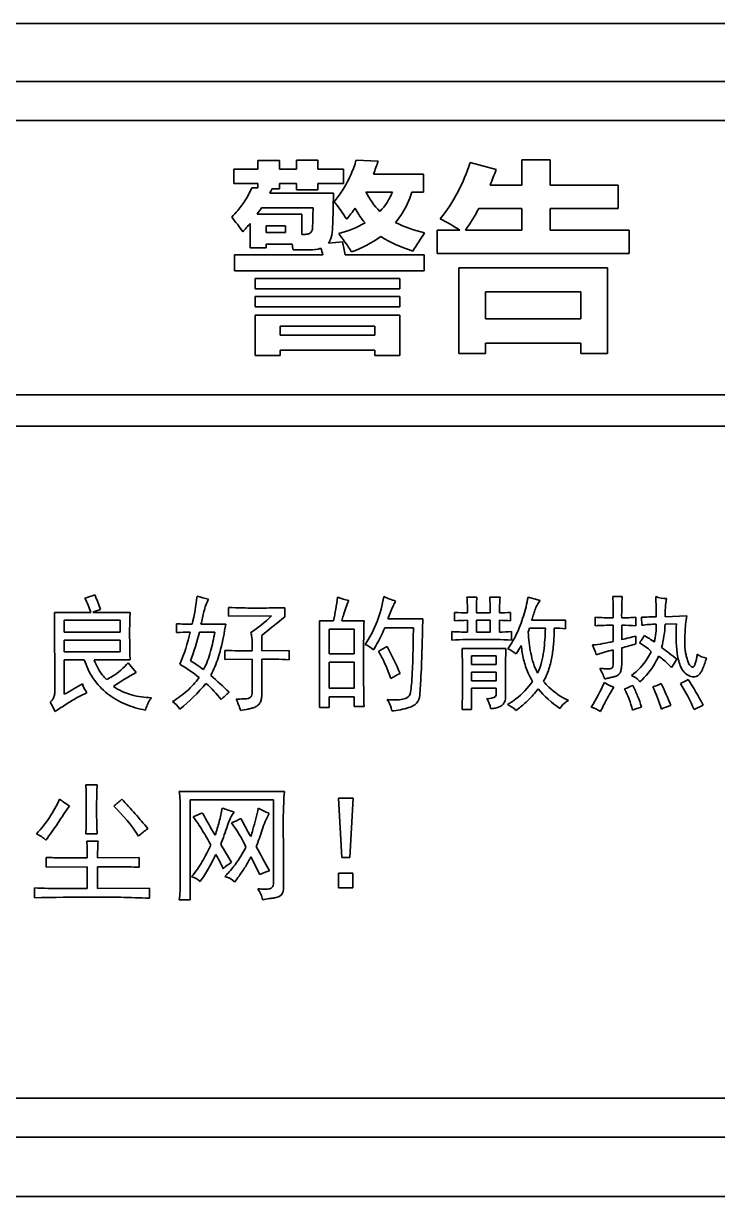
# Model space of a CAD drawing. Header units: millimetres. Extents: x 32496 to 166256, y 3504 to 23939.
# Drawn here: x 41597.87 to 41615.6, y 11585.08 to 11615.08 of the extents above; entities that cross this region are included whole.
import ezdxf

# ---------------------------------------------------------------- set-up
doc = ezdxf.new("R2010")
doc.units = ezdxf.units.MM
doc.layers.get('0').update_dxf_attribs({"lineweight": 35})

msp = doc.modelspace()

# ---------------------------------------------------------------- linework, layer by layer
at = {"linetype": 'Continuous'}
for p, q in [((41556.14, 11615.075), (41638.14, 11615.075)), ((41556.069, 11613.593), (41638.21, 11613.593)), ((41638.21, 11612.593), (41556.069, 11612.593)), ((41603.861, 11611.345), (41603.861, 11611.575)), ((41603.861, 11611.575), (41604.412, 11611.575)), ((41604.412, 11611.575), (41604.412, 11611.345)), ((41604.843, 11611.345), (41604.843, 11611.581)), ((41604.843, 11611.581), (41605.394, 11611.581)), ((41605.394, 11611.581), (41605.394, 11611.345)), ((41606.371, 11611.581), (41606.931, 11611.556)), ((41609.283, 11611.516), (41609.949, 11611.34)), ((41610.605, 11610.944), (41610.605, 11611.586)), ((41610.605, 11611.586), (41611.326, 11611.586)), ((41611.326, 11611.586), (41611.326, 11610.944)), ((41603.24, 11610.985), (41603.24, 11611.345)), ((41603.24, 11611.345), (41603.861, 11611.345)), ((41604.412, 11611.345), (41604.843, 11611.345)), ((41605.394, 11611.345), (41606.045, 11611.345)), ((41606.045, 11611.345), (41606.045, 11610.985)), ((41606.812, 11611.225), (41608.089, 11611.225)), ((41608.089, 11611.225), (41608.089, 11610.764)), ((41603.861, 11610.985), (41603.24, 11610.985)), ((41603.861, 11610.869), (41603.861, 11610.985)), ((41604.412, 11610.985), (41604.412, 11610.844)), ((41604.843, 11610.985), (41604.412, 11610.985)), ((41604.843, 11610.824), (41604.843, 11610.985)), ((41605.394, 11610.985), (41605.394, 11610.824)), ((41606.045, 11610.985), (41605.394, 11610.985)), ((41609.793, 11610.944), (41610.605, 11610.944)), ((41611.326, 11610.944), (41613.064, 11610.944)), ((41613.064, 11610.944), (41613.064, 11610.343)), ((41603.706, 11610.869), (41603.861, 11610.869)), ((41604.161, 11610.734), (41605.789, 11610.734)), ((41604.412, 11610.844), (41604.217, 11610.844)), ((41605.394, 11610.824), (41604.843, 11610.824)), ((41607.297, 11610.764), (41606.621, 11610.764)), ((41608.089, 11610.764), (41607.793, 11610.764)), ((41605.268, 11610.363), (41603.951, 11610.363)), ((41610.605, 11610.343), (41609.505, 11610.343)), ((41610.605, 11609.792), (41610.605, 11610.343)), ((41611.326, 11610.343), (41611.326, 11609.792)), ((41613.064, 11610.343), (41611.326, 11610.343)), ((41603.841, 11610.198), (41604.978, 11610.198)), ((41604.978, 11610.198), (41604.978, 11609.682)), ((41603.66, 11609.341), (41603.66, 11609.962)), ((41604.071, 11609.902), (41604.071, 11609.727)), ((41604.567, 11609.902), (41604.071, 11609.902)), ((41604.071, 11609.727), (41604.567, 11609.727)), ((41604.567, 11609.727), (41604.567, 11609.902)), ((41608.436, 11609.191), (41608.436, 11609.792)), ((41608.436, 11609.792), (41609.017, 11609.792)), ((41609.162, 11609.792), (41610.605, 11609.792)), ((41611.326, 11609.792), (41613.346, 11609.792)), ((41613.346, 11609.792), (41613.346, 11609.191)), ((41604.071, 11609.431), (41604.071, 11609.341)), ((41604.732, 11609.431), (41604.071, 11609.431)), ((41605.664, 11609.461), (41606.02, 11609.492)), ((41603.264, 11608.75), (41603.264, 11609.161)), ((41603.264, 11609.161), (41605.519, 11609.161)), ((41604.071, 11609.341), (41603.66, 11609.341)), ((41605.179, 11609.286), (41604.762, 11609.286)), ((41606.09, 11609.161), (41608.104, 11609.161)), ((41608.104, 11609.161), (41608.104, 11608.75)), ((41613.346, 11609.191), (41608.436, 11609.191)), ((41608.992, 11606.631), (41608.992, 11608.83)), ((41608.992, 11608.83), (41612.789, 11608.83)), ((41612.789, 11608.83), (41612.789, 11606.631)), ((41608.104, 11608.75), (41603.264, 11608.75)), ((41603.791, 11608.289), (41603.791, 11608.55)), ((41603.791, 11608.55), (41607.488, 11608.55)), ((41607.488, 11608.55), (41607.488, 11608.289)), ((41607.488, 11608.289), (41603.791, 11608.289)), ((41609.674, 11608.209), (41609.674, 11607.518)), ((41612.108, 11608.209), (41609.674, 11608.209)), ((41612.108, 11607.518), (41612.108, 11608.209)), ((41603.791, 11607.828), (41603.791, 11608.089)), ((41603.791, 11608.089), (41607.488, 11608.089)), ((41607.488, 11608.089), (41607.488, 11607.828)), ((41607.488, 11607.828), (41603.791, 11607.828)), ((41603.791, 11606.586), (41603.791, 11607.618)), ((41603.791, 11607.618), (41607.488, 11607.618)), ((41607.488, 11607.618), (41607.488, 11606.586)), ((41604.432, 11607.337), (41604.432, 11607.107)), ((41606.847, 11607.337), (41604.432, 11607.337)), ((41606.847, 11607.107), (41606.847, 11607.337)), ((41609.674, 11607.518), (41612.108, 11607.518)), ((41604.432, 11607.107), (41606.847, 11607.107)), ((41604.432, 11606.717), (41604.432, 11606.586)), ((41606.847, 11606.717), (41604.432, 11606.717)), ((41606.847, 11606.586), (41606.847, 11606.717)), ((41609.674, 11606.896), (41609.674, 11606.631)), ((41612.108, 11606.896), (41609.674, 11606.896)), ((41612.108, 11606.631), (41612.108, 11606.896)), ((41604.432, 11606.586), (41603.791, 11606.586)), ((41607.488, 11606.586), (41606.847, 11606.586)), ((41609.674, 11606.631), (41608.992, 11606.631)), ((41612.789, 11606.631), (41612.108, 11606.631)), ((41581.501, 11605.578), (41638.64, 11605.578)), ((41638.64, 11604.778), (41581.501, 11604.778)), ((41609.202, 11600.405), (41609.454, 11600.405)), ((41609.782, 11600.405), (41610.047, 11600.405)), ((41610.765, 11600.405), (41611.068, 11600.316)), ((41612.928, 11600.417), (41613.168, 11600.417)), ((41603.111, 11599.919), (41603.111, 11600.14)), ((41604.548, 11600.128), (41604.548, 11599.901)), ((41598.667, 11597.947), (41598.66, 11600.014)), ((41598.66, 11600.014), (41599.587, 11600.014)), ((41598.906, 11599.812), (41598.906, 11599.51)), ((41600.343, 11599.812), (41598.906, 11599.812)), ((41599.637, 11600.014), (41600.595, 11600.014)), ((41600.343, 11599.51), (41600.343, 11599.812)), ((41604.208, 11599.926), (41603.111, 11599.919)), ((41607.178, 11599.85), (41608.072, 11599.85)), ((41608.887, 11599.799), (41608.887, 11600.014)), ((41609.215, 11599.51), (41609.215, 11599.812)), ((41609.442, 11600.001), (41609.795, 11600.001)), ((41609.442, 11599.812), (41609.442, 11599.51)), ((41609.795, 11599.812), (41609.442, 11599.812)), ((41609.795, 11599.51), (41609.795, 11599.812)), ((41610.034, 11599.812), (41610.034, 11599.51)), ((41610.311, 11600.014), (41610.311, 11599.799)), ((41610.853, 11599.812), (41611.723, 11599.819)), ((41611.723, 11599.819), (41611.723, 11599.598)), ((41612.474, 11599.674), (41612.474, 11599.888)), ((41613.521, 11599.888), (41613.521, 11599.674)), ((41613.672, 11599.686), (41613.659, 11599.888)), ((41614.264, 11599.901), (41614.819, 11599.926)), ((41598.906, 11599.51), (41600.343, 11599.51)), ((41601.775, 11599.497), (41601.775, 11599.724)), ((41602.758, 11599.51), (41602.368, 11599.51)), ((41602.405, 11599.711), (41603.036, 11599.711)), ((41605.431, 11597.581), (41605.431, 11599.799)), ((41605.431, 11599.799), (41605.791, 11599.799)), ((41605.678, 11599.585), (41605.678, 11598.955)), ((41606.321, 11599.585), (41605.678, 11599.585)), ((41606.006, 11599.799), (41606.572, 11599.799)), ((41606.321, 11598.955), (41606.321, 11599.585)), ((41607.833, 11599.623), (41607.102, 11599.623)), ((41608.811, 11599.308), (41608.811, 11599.523)), ((41609.442, 11599.51), (41609.795, 11599.51)), ((41610.337, 11599.523), (41610.337, 11599.308)), ((41610.803, 11599.611), (41610.765, 11599.51)), ((41611.206, 11599.611), (41610.803, 11599.611)), ((41612.941, 11599.27), (41612.941, 11599.686)), ((41613.155, 11599.686), (41613.155, 11599.321)), ((41614.554, 11599.724), (41614.264, 11599.711)), ((41598.906, 11599.308), (41598.906, 11599.006)), ((41600.343, 11599.308), (41598.906, 11599.308)), ((41600.343, 11599.006), (41600.343, 11599.308)), ((41603.956, 11599.421), (41603.956, 11599.03)), ((41613.521, 11599.409), (41613.521, 11599.207)), ((41598.906, 11599.006), (41600.343, 11599.006)), ((41603.01, 11598.81), (41603.01, 11599.043)), ((41603.956, 11599.03), (41604.662, 11599.037)), ((41604.662, 11599.037), (41604.662, 11598.804)), ((41605.678, 11598.955), (41606.321, 11598.955)), ((41606.561, 11599.195), (41606.56, 11599.104)), ((41606.561, 11599.195), (41606.56, 11599.104)), ((41609.076, 11599.094), (41610.198, 11599.094)), ((41609.315, 11598.905), (41609.315, 11598.678)), ((41609.946, 11598.905), (41609.315, 11598.905)), ((41609.946, 11598.678), (41609.946, 11598.905)), ((41610.198, 11599.094), (41610.197, 11599.082)), ((41610.198, 11599.094), (41610.198, 11599.082)), ((41612.941, 11598.716), (41612.941, 11599.056)), ((41613.155, 11599.106), (41613.155, 11598.728)), ((41598.906, 11598.804), (41598.906, 11597.921)), ((41599.423, 11598.804), (41598.906, 11598.804)), ((41600.595, 11598.804), (41599.675, 11598.804)), ((41600.545, 11598.728), (41600.747, 11598.476)), ((41603.716, 11598.816), (41603.01, 11598.81)), ((41603.716, 11598.01), (41603.716, 11598.816)), ((41603.956, 11598.816), (41603.956, 11597.909)), ((41605.678, 11598.741), (41605.678, 11598.073)), ((41606.321, 11598.741), (41605.678, 11598.741)), ((41606.321, 11598.073), (41606.321, 11598.741)), ((41609.315, 11598.678), (41609.946, 11598.678)), ((41609.315, 11598.489), (41609.315, 11598.262)), ((41609.946, 11598.489), (41609.315, 11598.489)), ((41609.946, 11598.262), (41609.946, 11598.489)), ((41605.678, 11598.073), (41606.321, 11598.073)), ((41609.315, 11598.262), (41609.946, 11598.262)), ((41609.315, 11598.073), (41609.315, 11597.53)), ((41609.946, 11598.073), (41609.315, 11598.073)), ((41609.946, 11597.909), (41609.946, 11598.073)), ((41605.678, 11597.859), (41605.678, 11597.581)), ((41606.321, 11597.859), (41605.678, 11597.859)), ((41606.321, 11597.606), (41606.321, 11597.859)), ((41605.678, 11597.581), (41605.431, 11597.581)), ((41606.572, 11597.606), (41606.321, 11597.606)), ((41609.315, 11597.53), (41609.076, 11597.53)), ((41615.235, 11597.644), (41615.008, 11597.53)), ((41599.461, 11595.602), (41599.751, 11595.602)), ((41601.851, 11595.438), (41604.536, 11595.438)), ((41602.128, 11595.224), (41602.128, 11592.665)), ((41604.258, 11595.224), (41602.128, 11595.224)), ((41604.258, 11593.093), (41604.258, 11595.224)), ((41606.006, 11593.749), (41605.917, 11595.262)), ((41605.917, 11595.262), (41606.295, 11595.262)), ((41606.295, 11595.262), (41606.207, 11593.749)), ((41601.876, 11593.093), (41601.876, 11594.972)), ((41599.751, 11594.354), (41599.461, 11594.354)), ((41599.486, 11594.165), (41599.776, 11594.165)), ((41598.452, 11593.503), (41598.452, 11593.749)), ((41599.499, 11593.51), (41598.452, 11593.503)), ((41599.499, 11592.955), (41599.499, 11593.51)), ((41599.763, 11593.737), (41600.822, 11593.743)), ((41599.763, 11593.51), (41599.763, 11592.955)), ((41600.822, 11593.743), (41600.822, 11593.497)), ((41603.905, 11593.308), (41603.678, 11593.762)), ((41606.207, 11593.749), (41606.006, 11593.749)), ((41605.917, 11592.968), (41605.917, 11593.346)), ((41605.917, 11593.346), (41606.283, 11593.346)), ((41606.283, 11593.346), (41606.283, 11592.968)), ((41598.15, 11592.715), (41598.15, 11592.968)), ((41599.763, 11592.955), (41601.087, 11592.961)), ((41601.087, 11592.961), (41601.087, 11592.703)), ((41606.283, 11592.968), (41605.917, 11592.968)), ((41602.128, 11592.665), (41601.851, 11592.665)), ((41581.501, 11587.594), (41638.21, 11587.594)), ((41638.21, 11586.594), (41556.069, 11586.594)), ((41638.14, 11585.075), (41556.14, 11585.075))]:
    msp.add_line(p, q, dxfattribs=at)
for centre, radius, start, end in [((41603.493, 11612.417), 2.997, 336.0743, 343.802), ((41603.522, 11612.404), 2.965, 330.6677, 336.0656), ((41603.545, 11612.391), 2.939, 323.5941, 330.6659), ((41578.958, 11610.977), 26.832, 359.0227, 359.482), ((41603.574, 11612.37), 2.903, 320.3693, 323.5875), ((41598.081, 11614.168), 6.995, 325.4251, 327.0507), ((41584.802, 11610.663), 20.469, 357.687, 359.1594), ((41578.821, 11610.98), 26.969, 357.4858, 358.8134), ((41579.011, 11610.976), 26.779, 358.8143, 359.0226), ((41601.494, 11613.703), 5.892, 321.8974, 325.3463), ((41600.142, 11607.551), 3.987, 33.4127, 40.1667), ((41606.064, 11605.324), 5.355, 56.5403, 62.6927), ((41594.056, 11618.229), 12.672, 317.9796, 319.278), ((41600.478, 11605.546), 6.851, 35.7583, 37.3438), ((41635.851, 11591.528), 33.167, 146.7334, 147.6908), ((41600.662, 11608.518), 4.171, 10.6111, 12.6487), ((41592.699, 11606.495), 13.654, 11.2584, 12.6774), ((41600.497, 11605.56), 6.828, 34.1688, 35.7597), ((41684.041, 11633.239), 82.131, 196.92737, 197.04773), ((41600.513, 11605.571), 6.808, 32.7875, 34.1672), ((41600.503, 11605.564), 6.82, 32.5725, 32.7878), ((41599.353, 11601.186), 6.586, 347.8472, 353.1864), ((41596.393, 11600.719), 6.719, 345.8097, 351.3751), ((41644.153, 11598.758), 37.595, 178.413, 179.3342), ((41612.926, 11591.471), 8.215, 89.8963, 93.1502), ((41611.432, 11599.83), 2.835, 345.4692, 357.5921), ((41608.227, 11600.498), 2.469, 324.968, 330.5609), ((41608.005, 11600.625), 2.724, 330.5376, 334.4489), ((41611.774, 11605.849), 6.672, 281.9444, 285.1751), ((41619.212, 11577.907), 22.048, 104.9608, 105.9468), ((41611.88, 11600.532), 2.163, 323.0479, 325.0992), ((41648.371, 11598.714), 41.813, 179.4657, 181.5184), ((41601.076, 11602.378), 6.629, 329.9211, 330.1674), ((41587.55, 11598.312), 21.54, 357.9195, 2.0789), ((41609.8, 11598.073), 1.103, 53.0984, 66.0209), ((41599.115, 11605.797), 13.251, 328.9128, 329.9872), ((41600.081, 11599.731), 2.899, 332.69, 342.4166), ((41599.338, 11600.785), 4.109, 307.9232, 321.0033), ((41613.463, 11599.359), 1.36, 236.5662, 247.9708), ((41613.299, 11598.019), 0.389, 33.9617, 40.9428), ((41605.783, 11601.386), 8.106, 206.8869, 208.7998), ((41609.2, 11599.435), 2.057, 300.222, 301.6388), ((41584.446, 11594.978), 15.028, 357.6208, 2.3792), ((41605.879, 11598.677), 4.183, 241.2604, 245.5054), ((41605.093, 11588.279), 7.117, 111.8574, 113.949), ((41600.948, 11595.299), 2.904, 323.2352, 333.7401), ((41601.126, 11595.168), 2.683, 321.2549, 323.1885), ((41601.071, 11595.22), 2.759, 314.6645, 317.2512), ((41601.124, 11595.171), 2.687, 317.2443, 321.237)]:
    msp.add_arc(centre, radius, start, end, dxfattribs=at)
for points in [[(41606.931, 11611.556), (41606.895, 11611.444), (41606.856, 11611.334), (41606.812, 11611.225)], [(41609.949, 11611.34), (41609.899, 11611.208), (41609.848, 11611.075), (41609.793, 11610.944)], [(41604.217, 11610.844), (41604.201, 11610.806), (41604.183, 11610.769), (41604.161, 11610.734)], [(41606.621, 11610.764), (41606.713, 11610.583), (41606.831, 11610.41), (41606.977, 11610.268)], [(41606.977, 11610.268), (41607.114, 11610.409), (41607.225, 11610.581), (41607.297, 11610.764)], [(41606.13, 11610.067), (41606.028, 11610.221), (41605.924, 11610.373), (41605.81, 11610.519)], [(41606.596, 11609.977), (41606.499, 11610.093), (41606.414, 11610.221), (41606.341, 11610.353)], [(41609.505, 11610.343), (41609.403, 11610.152), (41609.29, 11609.967), (41609.162, 11609.792)], [(41605.925, 11609.702), (41606.158, 11609.766), (41606.388, 11609.854), (41606.596, 11609.977)], [(41607.378, 11609.988), (41607.61, 11609.866), (41607.863, 11609.781), (41608.119, 11609.722)], [(41606.997, 11609.627), (41606.772, 11609.459), (41606.515, 11609.332), (41606.251, 11609.236)], [(41607.819, 11609.256), (41607.532, 11609.347), (41607.25, 11609.465), (41606.997, 11609.627)], [(41605.469, 11609.326), (41605.376, 11609.296), (41605.276, 11609.285), (41605.179, 11609.286)], [(41599.436, 11600.379), (41599.522, 11600.403), (41599.606, 11600.432), (41599.688, 11600.467)], [(41599.688, 11600.467), (41599.742, 11600.343), (41599.797, 11600.218), (41599.839, 11600.089)], [(41602.178, 11599.711), (41602.237, 11599.947), (41602.276, 11600.188), (41602.304, 11600.43)], [(41602.304, 11600.43), (41602.4, 11600.401), (41602.497, 11600.376), (41602.594, 11600.354)], [(41605.892, 11600.405), (41605.987, 11600.37), (41606.083, 11600.338), (41606.182, 11600.316)], [(41607.077, 11600.417), (41607.176, 11600.375), (41607.276, 11600.335), (41607.379, 11600.304)], [(41609.215, 11600.001), (41609.215, 11600.136), (41609.211, 11600.27), (41609.202, 11600.405)], [(41609.454, 11600.405), (41609.445, 11600.27), (41609.442, 11600.136), (41609.442, 11600.001)], [(41609.795, 11600.001), (41609.795, 11600.136), (41609.792, 11600.27), (41609.782, 11600.405)], [(41610.047, 11600.405), (41610.036, 11600.27), (41610.033, 11600.136), (41610.034, 11600.001)], [(41612.941, 11599.875), (41612.941, 11600.056), (41612.939, 11600.237), (41612.928, 11600.417)], [(41613.168, 11600.417), (41613.156, 11600.237), (41613.154, 11600.056), (41613.155, 11599.875)], [(41614.037, 11599.901), (41614.038, 11600.073), (41614.034, 11600.245), (41614.025, 11600.417)], [(41614.025, 11600.417), (41614.112, 11600.383), (41614.208, 11600.372), (41614.302, 11600.367)], [(41599.587, 11600.014), (41599.545, 11600.139), (41599.5, 11600.264), (41599.436, 11600.379)], [(41614.302, 11600.367), (41614.273, 11600.214), (41614.264, 11600.057), (41614.264, 11599.901)], [(41599.839, 11600.089), (41599.769, 11600.072), (41599.702, 11600.046), (41599.637, 11600.014)], [(41600.595, 11600.014), (41600.576, 11599.611), (41600.578, 11599.207), (41600.595, 11598.804)], [(41603.678, 11599.497), (41603.866, 11599.625), (41604.046, 11599.766), (41604.208, 11599.926)], [(41604.548, 11599.901), (41604.349, 11599.743), (41604.15, 11599.585), (41603.956, 11599.421)], [(41608.887, 11600.014), (41608.996, 11600.006), (41609.105, 11600.001), (41609.215, 11600.001)], [(41609.215, 11599.812), (41609.105, 11599.812), (41608.996, 11599.807), (41608.887, 11599.799)], [(41610.034, 11600.001), (41610.126, 11600.001), (41610.219, 11600.007), (41610.311, 11600.014)], [(41610.311, 11599.799), (41610.219, 11599.807), (41610.126, 11599.812), (41610.034, 11599.812)], [(41612.474, 11599.888), (41612.63, 11599.879), (41612.785, 11599.875), (41612.941, 11599.875)], [(41613.155, 11599.875), (41613.277, 11599.876), (41613.399, 11599.881), (41613.521, 11599.888)], [(41613.659, 11599.888), (41613.785, 11599.896), (41613.911, 11599.901), (41614.037, 11599.901)], [(41601.775, 11599.724), (41601.909, 11599.714), (41602.044, 11599.711), (41602.178, 11599.711)], [(41602.128, 11599.51), (41602.01, 11599.51), (41601.892, 11599.506), (41601.775, 11599.497)], [(41601.863, 11598.691), (41601.978, 11598.954), (41602.064, 11599.23), (41602.128, 11599.51)], [(41602.368, 11599.51), (41602.301, 11599.264), (41602.227, 11599.019), (41602.141, 11598.779)], [(41607.102, 11599.623), (41607.022, 11599.437), (41606.928, 11599.256), (41606.827, 11599.08)], [(41608.811, 11599.523), (41608.946, 11599.515), (41609.08, 11599.51), (41609.215, 11599.51)], [(41610.034, 11599.51), (41610.135, 11599.511), (41610.236, 11599.516), (41610.337, 11599.523)], [(41611.723, 11599.598), (41611.627, 11599.605), (41611.53, 11599.61), (41611.433, 11599.611)], [(41613.521, 11599.674), (41613.399, 11599.681), (41613.277, 11599.686), (41613.155, 11599.686)], [(41614.037, 11599.711), (41613.915, 11599.711), (41613.793, 11599.701), (41613.672, 11599.686)], [(41613.987, 11599.257), (41614.029, 11599.404), (41614.039, 11599.559), (41614.037, 11599.711)], [(41610.337, 11599.308), (41609.829, 11599.329), (41609.32, 11599.327), (41608.811, 11599.308)], [(41612.412, 11599.182), (41612.59, 11599.196), (41612.766, 11599.23), (41612.941, 11599.27)], [(41613.912, 11599.018), (41613.821, 11599.103), (41613.716, 11599.171), (41613.609, 11599.232)], [(41613.654, 11599.295), (41613.683, 11599.336), (41613.71, 11599.378), (41613.735, 11599.421)], [(41613.735, 11599.421), (41613.822, 11599.371), (41613.907, 11599.317), (41613.987, 11599.257)], [(41602.907, 11599.072), (41602.888, 11598.999), (41602.868, 11598.927), (41602.845, 11598.855)], [(41603.01, 11599.043), (41603.245, 11599.031), (41603.481, 11599.029), (41603.716, 11599.03)], [(41606.812, 11599.056), (41606.752, 11599.116), (41606.677, 11599.163), (41606.598, 11599.194)], [(41606.938, 11599.018), (41607.013, 11599.061), (41607.089, 11599.103), (41607.165, 11599.144)], [(41607.165, 11599.144), (41607.282, 11598.916), (41607.395, 11598.687), (41607.493, 11598.451)], [(41612.5, 11598.93), (41612.48, 11599.017), (41612.449, 11599.101), (41612.412, 11599.182)], [(41612.941, 11599.056), (41612.792, 11599.019), (41612.645, 11598.976), (41612.5, 11598.93)], [(41614.176, 11599.119), (41614.307, 11599.019), (41614.438, 11598.919), (41614.567, 11598.816)], [(41615.083, 11598.942), (41615.156, 11598.895), (41615.238, 11598.859), (41615.323, 11598.842)], [(41602.355, 11598.35), (41602.198, 11598.473), (41602.033, 11598.586), (41601.863, 11598.691)], [(41602.141, 11598.779), (41602.251, 11598.705), (41602.361, 11598.63), (41602.468, 11598.552)], [(41604.662, 11598.804), (41604.427, 11598.819), (41604.191, 11598.818), (41603.956, 11598.816)], [(41614.567, 11598.816), (41614.52, 11598.746), (41614.473, 11598.674), (41614.428, 11598.602)], [(41600.747, 11598.476), (41600.545, 11598.373), (41600.354, 11598.249), (41600.167, 11598.123)], [(41602.658, 11598.401), (41602.816, 11598.261), (41602.971, 11598.118), (41603.124, 11597.972)], [(41607.493, 11598.451), (41607.41, 11598.414), (41607.331, 11598.371), (41607.253, 11598.325)], [(41612.714, 11598.312), (41612.688, 11598.405), (41612.65, 11598.495), (41612.6, 11598.577)], [(41613.593, 11598.274), (41613.544, 11598.331), (41613.477, 11598.374), (41613.407, 11598.401)], [(41615.027, 11598.368), (41614.984, 11598.361), (41614.938, 11598.371), (41614.897, 11598.387)], [(41598.906, 11597.921), (41599.065, 11598.004), (41599.219, 11598.094), (41599.373, 11598.186)], [(41599.373, 11598.186), (41599.4, 11598.106), (41599.439, 11598.03), (41599.486, 11597.959)], [(41602.922, 11597.783), (41602.804, 11597.932), (41602.674, 11598.073), (41602.531, 11598.199)], [(41611.572, 11597.556), (41611.371, 11597.704), (41611.179, 11597.87), (41611.017, 11598.06)], [(41612.373, 11597.594), (41612.509, 11597.79), (41612.616, 11598.006), (41612.714, 11598.224)], [(41613.231, 11598.06), (41613.304, 11598.085), (41613.376, 11598.114), (41613.445, 11598.148)], [(41613.432, 11597.518), (41613.387, 11597.705), (41613.312, 11597.885), (41613.231, 11598.06)], [(41613.949, 11598.111), (41614.023, 11598.132), (41614.096, 11598.161), (41614.163, 11598.199)], [(41614.176, 11597.543), (41614.112, 11597.737), (41614.037, 11597.927), (41613.949, 11598.111)], [(41614.163, 11598.199), (41614.253, 11598.012), (41614.338, 11597.824), (41614.415, 11597.632)], [(41614.655, 11598.199), (41614.725, 11598.225), (41614.793, 11598.26), (41614.856, 11598.3)], [(41615.008, 11597.53), (41614.907, 11597.761), (41614.783, 11597.982), (41614.655, 11598.199)], [(41614.856, 11598.3), (41614.988, 11598.084), (41615.12, 11597.869), (41615.235, 11597.644)], [(41601.863, 11597.543), (41601.818, 11597.62), (41601.747, 11597.681), (41601.675, 11597.732)], [(41603.124, 11597.972), (41603.051, 11597.915), (41602.983, 11597.852), (41602.922, 11597.783)], [(41603.414, 11597.506), (41603.386, 11597.606), (41603.347, 11597.703), (41603.3, 11597.796)], [(41609.807, 11597.556), (41609.797, 11597.646), (41609.756, 11597.732), (41609.706, 11597.808)], [(41610.186, 11597.82), (41610.184, 11597.783), (41610.174, 11597.746), (41610.156, 11597.713)], [(41610.45, 11597.506), (41610.393, 11597.572), (41610.315, 11597.621), (41610.236, 11597.657)], [(41612.613, 11597.48), (41612.539, 11597.529), (41612.458, 11597.569), (41612.373, 11597.594)], [(41613.659, 11597.594), (41613.583, 11597.571), (41613.507, 11597.546), (41613.432, 11597.518)], [(41614.415, 11597.632), (41614.333, 11597.609), (41614.252, 11597.581), (41614.176, 11597.543)], [(41599.751, 11595.602), (41599.732, 11595.186), (41599.734, 11594.77), (41599.751, 11594.354)], [(41601.876, 11594.972), (41601.876, 11595.128), (41601.866, 11595.283), (41601.851, 11595.438)], [(41598.793, 11595.237), (41598.876, 11595.176), (41598.959, 11595.117), (41599.045, 11595.06)], [(41600.179, 11595.06), (41600.25, 11595.115), (41600.318, 11595.174), (41600.381, 11595.237)], [(41600.81, 11594.291), (41600.629, 11594.569), (41600.414, 11594.826), (41600.179, 11595.06)], [(41602.948, 11595.01), (41603.047, 11594.973), (41603.148, 11594.94), (41603.25, 11594.909)], [(41602.443, 11594.884), (41602.547, 11594.692), (41602.654, 11594.501), (41602.771, 11594.316)], [(41603.159, 11594.758), (41603.13, 11594.696), (41603.108, 11594.631), (41603.086, 11594.566)], [(41603.25, 11594.909), (41603.214, 11594.862), (41603.184, 11594.811), (41603.159, 11594.758)], [(41603.187, 11594.632), (41603.269, 11594.663), (41603.349, 11594.702), (41603.426, 11594.745)], [(41603.426, 11594.745), (41603.508, 11594.588), (41603.587, 11594.43), (41603.678, 11594.279)], [(41601.049, 11594.48), (41600.961, 11594.43), (41600.882, 11594.363), (41600.81, 11594.291)], [(41603.086, 11594.566), (41603.029, 11594.403), (41602.969, 11594.24), (41602.909, 11594.077)], [(41603.553, 11594.014), (41603.449, 11594.229), (41603.33, 11594.44), (41603.187, 11594.632)], [(41598.44, 11594.19), (41598.368, 11594.255), (41598.289, 11594.315), (41598.2, 11594.354)], [(41599.499, 11593.737), (41599.499, 11593.88), (41599.497, 11594.023), (41599.486, 11594.165)], [(41599.776, 11594.165), (41599.765, 11594.023), (41599.763, 11593.88), (41599.763, 11593.737)], [(41602.973, 11593.459), (41602.914, 11593.583), (41602.854, 11593.707), (41602.784, 11593.825)], [(41602.909, 11594.077), (41603.005, 11593.928), (41603.097, 11593.776), (41603.187, 11593.623)], [(41603.817, 11594.027), (41603.927, 11593.818), (41604.041, 11593.613), (41604.158, 11593.409)], [(41603.187, 11593.623), (41603.11, 11593.577), (41603.036, 11593.523), (41602.973, 11593.459)], [(41602.38, 11593.132), (41602.318, 11593.186), (41602.245, 11593.231), (41602.166, 11593.257)], [(41604.158, 11593.409), (41604.07, 11593.385), (41603.985, 11593.352), (41603.905, 11593.308)], [(41601.851, 11592.665), (41601.865, 11592.808), (41601.876, 11592.95), (41601.876, 11593.093)], [(41603.981, 11592.665), (41603.96, 11592.765), (41603.912, 11592.858), (41603.855, 11592.942)]]:
    msp.add_open_spline(points, degree=3, dxfattribs=at)
for points, knots in [([(41608.521, 11610.083), (41608.691, 11610.295), (41608.99, 11610.752), (41609.201, 11611.257), (41609.283, 11611.516)], [0, 0, 0, 0, 0.499981, 1, 1, 1, 1]), ([(41603.189, 11610.123), (41603.244, 11610.176), (41603.451, 11610.398), (41603.613, 11610.661), (41603.706, 11610.869)], [0, 0, 0, 0, 0.250541, 1, 1, 1, 1]), ([(41607.793, 11610.764), (41607.729, 11610.553), (41607.603, 11610.28), (41607.425, 11610.044), (41607.378, 11609.988)], [0, 0, 0, 0, 0.749409, 1, 1, 1, 1]), ([(41604.978, 11609.682), (41605.008, 11609.68), (41605.068, 11609.68), (41605.144, 11609.687), (41605.199, 11609.715), (41605.238, 11609.762), (41605.251, 11609.807), (41605.254, 11609.837)], [0, 0, 0, 0, 0.249931, 0.500219, 0.625077, 0.750429, 1, 1, 1, 1]), ([(41605.764, 11609.797), (41605.762, 11609.709), (41605.742, 11609.587), (41605.682, 11609.485), (41605.664, 11609.461)], [0, 0, 0, 0, 0.74888, 1, 1, 1, 1]), ([(41606.598, 11599.194), (41606.725, 11599.374), (41606.929, 11599.771), (41607.04, 11600.2), (41607.077, 11600.417)], [0, 0, 0, 0, 0.499779, 1, 1, 1, 1]), ([(41610.463, 11599.45), (41610.535, 11599.601), (41610.653, 11599.915), (41610.733, 11600.24), (41610.765, 11600.405)], [0, 0, 0, 0, 0.499978, 1, 1, 1, 1]), ([(41602.594, 11600.354), (41602.569, 11600.304), (41602.524, 11600.201), (41602.478, 11600.039), (41602.442, 11599.875), (41602.417, 11599.766), (41602.405, 11599.711)], [0, 0, 0, 0, 0.250091, 0.499961, 0.750075, 1, 1, 1, 1]), ([(41603.111, 11600.14), (41603.231, 11600.135), (41603.53, 11600.124), (41604.009, 11600.127), (41604.369, 11600.127), (41604.548, 11600.128)], [0, 0, 0, 0, 0.250006, 0.624999, 1, 1, 1, 1]), ([(41606.182, 11600.316), (41606.153, 11600.255), (41606.101, 11600.128), (41606.049, 11599.953), (41606.017, 11599.844), (41606.006, 11599.799)], [0, 0, 0, 0, 0.374949, 0.749998, 1, 1, 1, 1]), ([(41607.379, 11600.304), (41607.358, 11600.268), (41607.308, 11600.177), (41607.249, 11600.022), (41607.201, 11599.908), (41607.178, 11599.85)], [0, 0, 0, 0, 0.250072, 0.624998, 1, 1, 1, 1]), ([(41611.068, 11600.316), (41611.039, 11600.28), (41610.988, 11600.203), (41610.938, 11600.074), (41610.897, 11599.943), (41610.867, 11599.856), (41610.853, 11599.812)], [0, 0, 0, 0, 0.250182, 0.499923, 0.750145, 1, 1, 1, 1]), ([(41608.072, 11599.85), (41608.068, 11599.606), (41608.056, 11599.117), (41608.034, 11598.465), (41608.008, 11598.059), (41607.997, 11597.896)], [0, 0, 0, 0, 0.375001, 0.749995, 1, 1, 1, 1]), ([(41614.819, 11599.926), (41614.807, 11599.855), (41614.787, 11599.711), (41614.773, 11599.494), (41614.764, 11599.278), (41614.768, 11599.096), (41614.792, 11598.954), (41614.819, 11598.849), (41614.842, 11598.761), (41614.873, 11598.695), (41614.901, 11598.659), (41614.927, 11598.634), (41614.95, 11598.618), (41614.978, 11598.614), (41615.004, 11598.628), (41615.017, 11598.653), (41615.031, 11598.686), (41615.045, 11598.729), (41615.059, 11598.781), (41615.073, 11598.852), (41615.08, 11598.906), (41615.083, 11598.942)], [0, 0, 0, 0, 0.124952, 0.24992, 0.374886, 0.499781, 0.562256, 0.624737, 0.687211, 0.71845, 0.749629, 0.765341, 0.781005, 0.796946, 0.812196, 0.828219, 0.843846, 0.875035, 0.906274, 0.937518, 1, 1, 1, 1]), ([(41602.468, 11598.552), (41602.508, 11598.625), (41602.579, 11598.778), (41602.655, 11599.018), (41602.712, 11599.263), (41602.745, 11599.427), (41602.758, 11599.51)], [0, 0, 0, 0, 0.25004, 0.499978, 0.750068, 1, 1, 1, 1]), ([(41607.745, 11597.909), (41607.76, 11597.979), (41607.783, 11598.121), (41607.797, 11598.335), (41607.808, 11598.55), (41607.82, 11598.836), (41607.827, 11599.194), (41607.831, 11599.48), (41607.833, 11599.623)], [0, 0, 0, 0, 0.125011, 0.249999, 0.375017, 0.500004, 0.750004, 1, 1, 1, 1]), ([(41610.765, 11599.51), (41610.771, 11599.42), (41610.789, 11599.241), (41610.829, 11598.974), (41610.893, 11598.71), (41610.963, 11598.544), (41611.005, 11598.464)], [0, 0, 0, 0, 0.2499, 0.50003, 0.74995, 1, 1, 1, 1]), ([(41611.005, 11598.464), (41611.046, 11598.552), (41611.115, 11598.736), (41611.167, 11599.026), (41611.193, 11599.318), (41611.204, 11599.513), (41611.206, 11599.611)], [0, 0, 0, 0, 0.250077, 0.499958, 0.750125, 1, 1, 1, 1]), ([(41611.433, 11599.611), (41611.432, 11599.494), (41611.421, 11599.26), (41611.383, 11598.911), (41611.308, 11598.567), (41611.213, 11598.351), (41611.156, 11598.249)], [0, 0, 0, 0, 0.249857, 0.500042, 0.749939, 1, 1, 1, 1]), ([(41614.897, 11598.387), (41614.841, 11598.408), (41614.738, 11598.481), (41614.647, 11598.642), (41614.598, 11598.818), (41614.569, 11598.998), (41614.552, 11599.179), (41614.544, 11599.421), (41614.548, 11599.603), (41614.554, 11599.724)], [0, 0, 0, 0, 0.124355, 0.249239, 0.374329, 0.499468, 0.624604, 0.749744, 1, 1, 1, 1]), ([(41603.716, 11599.03), (41603.717, 11599.07), (41603.716, 11599.148), (41603.715, 11599.265), (41603.708, 11599.383), (41603.69, 11599.46), (41603.678, 11599.497)], [0, 0, 0, 0, 0.249901, 0.50005, 0.749884, 1, 1, 1, 1]), ([(41607.253, 11598.325), (41607.232, 11598.385), (41607.175, 11598.533), (41607.08, 11598.769), (41606.989, 11598.937), (41606.938, 11599.018)], [0, 0, 0, 0, 0.250004, 0.625072, 1, 1, 1, 1]), ([(41610.197, 11599.082), (41610.193, 11598.977), (41610.184, 11598.715), (41610.185, 11598.294), (41610.185, 11597.978), (41610.186, 11597.82)], [0, 0, 0, 0, 0.250007, 0.625, 1, 1, 1, 1]), ([(41610.879, 11598.249), (41610.835, 11598.317), (41610.74, 11598.497), (41610.642, 11598.808), (41610.602, 11599.048), (41610.589, 11599.169)], [0, 0, 0, 0, 0.2501, 0.62501, 1, 1, 1, 1]), ([(41613.407, 11598.401), (41613.567, 11598.521), (41613.759, 11598.719), (41613.885, 11598.956), (41613.912, 11599.018)], [0, 0, 0, 0, 0.749119, 1, 1, 1, 1]), ([(41600.986, 11597.518), (41600.811, 11597.547), (41600.467, 11597.647), (41600, 11597.914), (41599.629, 11598.308), (41599.476, 11598.635), (41599.423, 11598.804)], [0, 0, 0, 0, 0.250005, 0.500007, 0.750003, 1, 1, 1, 1]), ([(41599.675, 11598.804), (41599.701, 11598.734), (41599.762, 11598.596), (41599.868, 11598.426), (41599.953, 11598.333), (41599.99, 11598.3)], [0, 0, 0, 0, 0.37499, 0.749884, 1, 1, 1, 1]), ([(41599.99, 11598.3), (41600.044, 11598.323), (41600.253, 11598.433), (41600.431, 11598.594), (41600.545, 11598.728)], [0, 0, 0, 0, 0.250671, 1, 1, 1, 1]), ([(41612.6, 11598.577), (41612.637, 11598.576), (41612.692, 11598.575), (41612.766, 11598.575), (41612.82, 11598.574), (41612.877, 11598.57), (41612.926, 11598.606), (41612.94, 11598.661), (41612.942, 11598.697), (41612.941, 11598.716)], [0, 0, 0, 0, 0.250186, 0.375395, 0.50018, 0.625894, 0.74981, 0.874924, 1, 1, 1, 1]), ([(41613.155, 11598.728), (41613.156, 11598.699), (41613.155, 11598.64), (41613.145, 11598.552), (41613.119, 11598.467), (41613.057, 11598.398), (41612.972, 11598.369), (41612.886, 11598.352), (41612.8, 11598.33), (41612.743, 11598.319), (41612.714, 11598.312)], [0, 0, 0, 0, 0.125026, 0.249983, 0.375546, 0.499823, 0.624874, 0.750061, 0.874992, 1, 1, 1, 1]), ([(41614.1, 11598.892), (41614.073, 11598.83), (41613.947, 11598.589), (41613.769, 11598.378), (41613.622, 11598.237)], [0, 0, 0, 0, 0.250475, 1, 1, 1, 1]), ([(41614.428, 11598.602), (41614.403, 11598.629), (41614.339, 11598.694), (41614.237, 11598.799), (41614.147, 11598.864), (41614.1, 11598.892)], [0, 0, 0, 0, 0.250004, 0.625167, 1, 1, 1, 1]), ([(41615.323, 11598.842), (41615.308, 11598.795), (41615.277, 11598.704), (41615.236, 11598.589), (41615.192, 11598.502), (41615.153, 11598.44), (41615.098, 11598.389), (41615.051, 11598.371), (41615.027, 11598.368)], [0, 0, 0, 0, 0.249682, 0.499266, 0.624136, 0.749697, 0.874626, 1, 1, 1, 1]), ([(41601.675, 11597.732), (41601.807, 11597.811), (41602.059, 11597.992), (41602.267, 11598.224), (41602.355, 11598.35)], [0, 0, 0, 0, 0.500118, 1, 1, 1, 1]), ([(41600.167, 11598.123), (41600.237, 11598.074), (41600.386, 11597.988), (41600.628, 11597.9), (41600.881, 11597.849), (41601.052, 11597.835), (41601.137, 11597.833)], [0, 0, 0, 0, 0.250053, 0.499948, 0.750121, 1, 1, 1, 1]), ([(41603.3, 11597.796), (41603.323, 11597.796), (41603.37, 11597.796), (41603.439, 11597.8), (41603.508, 11597.803), (41603.577, 11597.804), (41603.646, 11597.819), (41603.697, 11597.872), (41603.716, 11597.94), (41603.718, 11597.987), (41603.716, 11598.01)], [0, 0, 0, 0, 0.124968, 0.250012, 0.374775, 0.5003, 0.624713, 0.749553, 0.874996, 1, 1, 1, 1]), ([(41610.279, 11597.683), (41610.338, 11597.719), (41610.566, 11597.876), (41610.761, 11598.079), (41610.879, 11598.249)], [0, 0, 0, 0, 0.250687, 1, 1, 1, 1]), ([(41611.017, 11598.06), (41610.979, 11598.006), (41610.877, 11597.874), (41610.687, 11597.688), (41610.531, 11597.564), (41610.45, 11597.506)], [0, 0, 0, 0, 0.250064, 0.625006, 1, 1, 1, 1]), ([(41611.156, 11598.249), (41611.2, 11598.197), (41611.386, 11598), (41611.615, 11597.844), (41611.799, 11597.757)], [0, 0, 0, 0, 0.250692, 1, 1, 1, 1]), ([(41612.953, 11598.098), (41612.888, 11598), (41612.771, 11597.796), (41612.666, 11597.586), (41612.613, 11597.48)], [0, 0, 0, 0, 0.499895, 1, 1, 1, 1]), ([(41613.445, 11598.148), (41613.486, 11598.058), (41613.566, 11597.877), (41613.634, 11597.69), (41613.659, 11597.594)], [0, 0, 0, 0, 0.500128, 1, 1, 1, 1]), ([(41598.553, 11597.72), (41598.571, 11597.733), (41598.609, 11597.772), (41598.647, 11597.851), (41598.662, 11597.915), (41598.667, 11597.947)], [0, 0, 0, 0, 0.250348, 0.625006, 1, 1, 1, 1]), ([(41599.486, 11597.959), (41599.415, 11597.927), (41599.239, 11597.841), (41598.972, 11597.676), (41598.776, 11597.547), (41598.679, 11597.48)], [0, 0, 0, 0, 0.250038, 0.624996, 1, 1, 1, 1]), ([(41601.137, 11597.833), (41601.119, 11597.81), (41601.078, 11597.75), (41601.029, 11597.642), (41600.999, 11597.56), (41600.986, 11597.518)], [0, 0, 0, 0, 0.250125, 0.624991, 1, 1, 1, 1]), ([(41603.956, 11597.909), (41603.958, 11597.877), (41603.955, 11597.813), (41603.928, 11597.72), (41603.87, 11597.64), (41603.787, 11597.589), (41603.695, 11597.561), (41603.571, 11597.534), (41603.477, 11597.516), (41603.414, 11597.506)], [0, 0, 0, 0, 0.124856, 0.250658, 0.375048, 0.500648, 0.625509, 0.750412, 1, 1, 1, 1]), ([(41607.165, 11597.783), (41607.217, 11597.779), (41607.321, 11597.774), (41607.517, 11597.777), (41607.699, 11597.821), (41607.745, 11597.909)], [0, 0, 0, 0, 0.254641, 0.509209, 1, 1, 1, 1]), ([(41607.279, 11597.493), (41607.276, 11597.519), (41607.257, 11597.622), (41607.209, 11597.718), (41607.165, 11597.783)], [0, 0, 0, 0, 0.250752, 1, 1, 1, 1]), ([(41607.997, 11597.896), (41607.991, 11597.822), (41607.93, 11597.67), (41607.719, 11597.57), (41607.502, 11597.522), (41607.353, 11597.5), (41607.279, 11597.493)], [0, 0, 0, 0, 0.248335, 0.497839, 0.748843, 1, 1, 1, 1]), ([(41609.706, 11597.808), (41609.73, 11597.807), (41609.812, 11597.807), (41609.941, 11597.844), (41609.946, 11597.909)], [0, 0, 0, 0, 0.263932, 1, 1, 1, 1]), ([(41610.156, 11597.713), (41610.14, 11597.684), (41610.097, 11597.63), (41610.005, 11597.584), (41609.907, 11597.562), (41609.84, 11597.556), (41609.807, 11597.556)], [0, 0, 0, 0, 0.250596, 0.49952, 0.750646, 1, 1, 1, 1]), ([(41611.799, 11597.757), (41611.775, 11597.748), (41611.684, 11597.699), (41611.614, 11597.62), (41611.572, 11597.556)], [0, 0, 0, 0, 0.251071, 1, 1, 1, 1]), ([(41604.536, 11595.438), (41604.521, 11595.233), (41604.503, 11594.821), (41604.511, 11594.203), (41604.509, 11593.585), (41604.51, 11593.174), (41604.51, 11592.968)], [0, 0, 0, 0, 0.24999, 0.499998, 0.749998, 1, 1, 1, 1]), ([(41598.2, 11594.354), (41598.263, 11594.417), (41598.38, 11594.552), (41598.588, 11594.841), (41598.719, 11595.075), (41598.793, 11595.237)], [0, 0, 0, 0, 0.250053, 0.500219, 1, 1, 1, 1]), ([(41599.045, 11595.06), (41598.992, 11594.989), (41598.89, 11594.845), (41598.746, 11594.623), (41598.598, 11594.403), (41598.493, 11594.261), (41598.44, 11594.19)], [0, 0, 0, 0, 0.249998, 0.500005, 0.749985, 1, 1, 1, 1]), ([(41600.381, 11595.237), (41600.499, 11595.116), (41600.724, 11594.866), (41600.941, 11594.61), (41601.049, 11594.48)], [0, 0, 0, 0, 0.499979, 1, 1, 1, 1]), ([(41602.771, 11594.316), (41602.805, 11594.431), (41602.873, 11594.66), (41602.928, 11594.892), (41602.948, 11595.01)], [0, 0, 0, 0, 0.500076, 1, 1, 1, 1]), ([(41603.678, 11594.279), (41603.696, 11594.339), (41603.739, 11594.491), (41603.809, 11594.732), (41603.85, 11594.917), (41603.868, 11595.01)], [0, 0, 0, 0, 0.25, 0.625019, 1, 1, 1, 1]), ([(41602.658, 11594.064), (41602.589, 11594.188), (41602.449, 11594.434), (41602.292, 11594.672), (41602.204, 11594.783)], [0, 0, 0, 0, 0.500126, 1, 1, 1, 1]), ([(41604.145, 11594.871), (41604.109, 11594.804), (41604.042, 11594.668), (41603.969, 11594.454), (41603.898, 11594.238), (41603.844, 11594.097), (41603.817, 11594.027)], [0, 0, 0, 0, 0.250072, 0.499984, 0.750009, 1, 1, 1, 1]), ([(41602.166, 11593.257), (41602.218, 11593.317), (41602.315, 11593.442), (41602.439, 11593.644), (41602.552, 11593.852), (41602.623, 11593.993), (41602.658, 11594.064)], [0, 0, 0, 0, 0.250011, 0.499995, 0.750035, 1, 1, 1, 1]), ([(41602.784, 11593.825), (41602.725, 11593.704), (41602.604, 11593.466), (41602.461, 11593.238), (41602.38, 11593.132)], [0, 0, 0, 0, 0.500122, 1, 1, 1, 1]), ([(41598.452, 11593.749), (41598.583, 11593.743), (41598.845, 11593.735), (41599.193, 11593.737), (41599.411, 11593.736), (41599.499, 11593.737)], [0, 0, 0, 0, 0.374994, 0.75, 1, 1, 1, 1]), ([(41600.822, 11593.497), (41600.734, 11593.501), (41600.513, 11593.51), (41600.16, 11593.51), (41599.896, 11593.51), (41599.763, 11593.51)], [0, 0, 0, 0, 0.250009, 0.624999, 1, 1, 1, 1]), ([(41603.678, 11593.762), (41603.636, 11593.676), (41603.543, 11593.508), (41603.396, 11593.298), (41603.302, 11593.169), (41603.263, 11593.119)], [0, 0, 0, 0, 0.374952, 0.749995, 1, 1, 1, 1]), ([(41603.263, 11593.119), (41603.247, 11593.137), (41603.175, 11593.203), (41603.081, 11593.241), (41603.01, 11593.257)], [0, 0, 0, 0, 0.251157, 1, 1, 1, 1]), ([(41598.15, 11592.968), (41598.262, 11592.963), (41598.543, 11592.954), (41598.993, 11592.955), (41599.33, 11592.955), (41599.499, 11592.955)], [0, 0, 0, 0, 0.250005, 0.624999, 1, 1, 1, 1]), ([(41603.855, 11592.942), (41603.896, 11592.941), (41603.958, 11592.94), (41604.041, 11592.939), (41604.103, 11592.939), (41604.166, 11592.945), (41604.223, 11592.974), (41604.256, 11593.03), (41604.259, 11593.073), (41604.258, 11593.093)], [0, 0, 0, 0, 0.249981, 0.374933, 0.499997, 0.625017, 0.74997, 0.874907, 1, 1, 1, 1]), ([(41604.51, 11592.968), (41604.513, 11592.911), (41604.495, 11592.783), (41604.347, 11592.722), (41604.236, 11592.707), (41604.122, 11592.69), (41604.038, 11592.675), (41603.981, 11592.665)], [0, 0, 0, 0, 0.248327, 0.496754, 0.622513, 0.748385, 1, 1, 1, 1]), ([(41601.087, 11592.703), (41600.842, 11592.715), (41600.353, 11592.731), (41599.374, 11592.737), (41598.639, 11592.726), (41598.15, 11592.715)], [0, 0, 0, 0, 0.250003, 0.500002, 1, 1, 1, 1])]:
    msp.add_open_spline(points, degree=3, knots=knots, dxfattribs=at)

doc.saveas('drawing.dxf')
